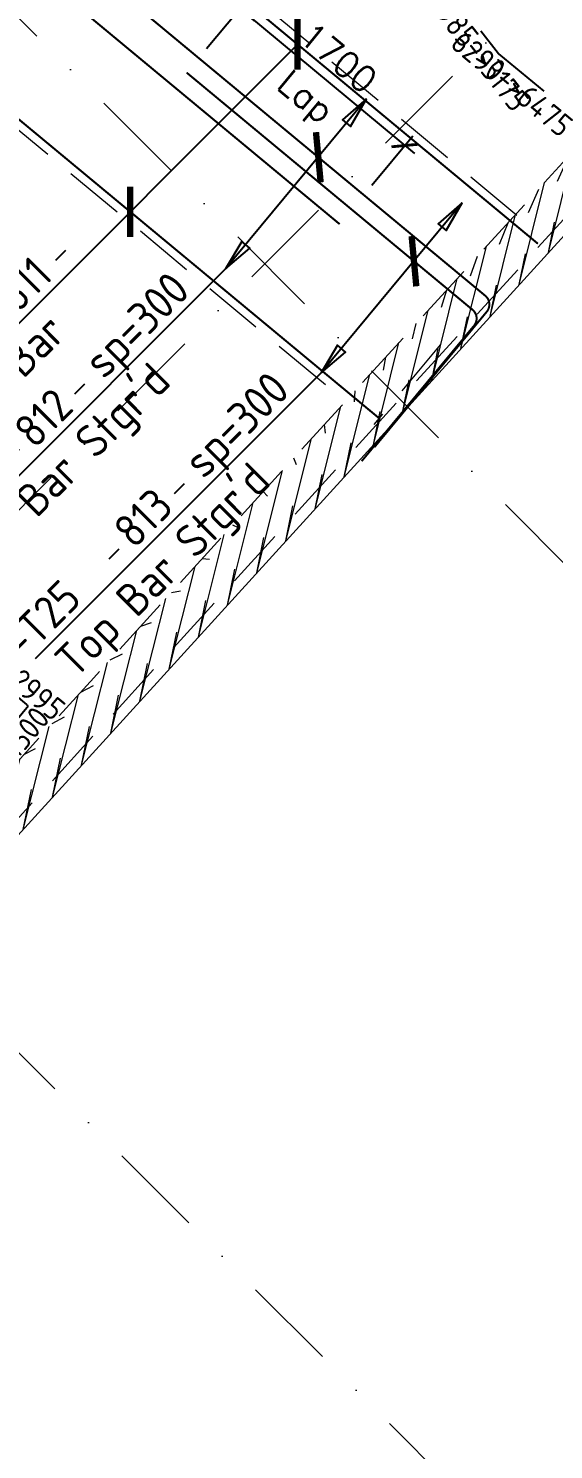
# Model space of a CAD drawing. Extents: x 660761725 to 1323371458, y 2734871439 to 5470067957.
# Drawn here: x 662076356 to 662080518, y 2735048931 to 2735060194 of the extents above; entities that cross this region are included whole.
import ezdxf
from ezdxf.enums import TextEntityAlignment as Align

# ---------------------------------------------------------------- set-up
doc = ezdxf.new("R2010")
doc.units = 0
for name, pattern in [('AXES', [1.95, 1.2, -0.25, 0.25, -0.25]), ('Hidden', [714.375, 476.25, -238.125]), ('sbp_axis_short', [10, 5, -2.5, 0, -2.5])]:
    doc.linetypes.add(name, pattern=pattern)
doc.layers.add('A-DETL', color=5, linetype='Continuous', lineweight=9, true_color=0x0000ff)
for name, color, linetype, lineweight in [('A-FLOR-PATT', 7, 'Continuous', 15), ('A-ROOF', 7, 'Continuous', 15), ('S-GRID', 7, 'Continuous', 9)]:
    doc.layers.add(name, color=color, linetype=linetype, lineweight=lineweight)
for name, color, linetype in [('S-AXIS', 20, 'AXES'), ('S-DIMI', 100, 'Continuous'), ('S-RBAR-T12', 151, 'Continuous'), ('S-RBAR-T25', 51, 'Continuous'), ('S-RDIMO', 8, 'Continuous'), ('S-RSYMB', 7, 'Continuous'), ('S-SIMPLETEXT', 7, 'Continuous')]:
    doc.layers.add(name, color=color, linetype=linetype)
doc.styles.add('ARMACAD', font='isocp.shx')
doc.styles.add('ROMANS', font='romans.shx')
doc.dimstyles.new('S-DIMI-100', dxfattribs={"dimscale": 100, "dimtxt": 2, "dimasz": 1.5, "dimexe": 1, "dimexo": 1, "dimgap": 1, "dimtad": 1, "dimdec": 0, "dimzin": 12, "dimdsep": 46, "dimtxsty": 'ROMANS', "dimblk": 'ARCHTICK', "dimcen": 0.09, "dimdle": 1, "dimclrd": 8, "dimclre": 8, "dimclrt": 4, "dimadec": 0, "dimazin": 3, "dimtfac": 1, "dimtdec": 0, "dimtix": 1, "dimtmove": 1, "dimatfit": 3, "dimtolj": 1, "dimtzin": 0, "dimarcsym": 0})
pattern_1 = [(74.99999999999999, (0, 0), (-153.3407249233896, 41.08752341002518), [])]

# ---------------------------------------------------------------- blocks, each defined once
blk = doc.blocks.new('I am… All Range.')
at = {"layer": 'S-GRID', "color": 8, "linetype": 'sbp_axis_short', "lineweight": 13, "ltscale": 150}
for p, q in [((662627061.1529542, 2734509978.252891), (662693164.7237693, 2734576081.823706)), ((662656650.5753036, 2734569695.938403), (662679193.2130787, 2734547153.300627)), ((662652549.4973798, 2734565594.860479), (662675093.4908426, 2734543051.956323))]:
    blk.add_line(p, q, dxfattribs=at)
blk = doc.blocks.new('I am… Atomic.')
at = {"layer": 'A-FLOR-PATT', "transparency": 33554600}
h = blk.add_hatch(dxfattribs=at)
h.set_pattern_fill('ANSI31', color=8, scale=50, angle=30, style=0)
h.set_pattern_definition(pattern_1)
edge = h.paths.add_edge_path()
edge.add_line((662389967.6433319, 2734579123.010657), (662390007.8012236, 2734579503.468677))
edge.add_line((662342114.705975, 2734544592.546931), (662390007.8012234, 2734579503.468677))
edge.add_line((662363195.8073889, 2734559608.047176), (662389967.7690635, 2734579123.040917))
edge.add_line((662362417.6524743, 2734559040.823584), (662363719.8899552, 2734559990.06879))
edge.add_line((662346720.4841449, 2734547598.623516), (662362783.6519626, 2734559307.613063))
edge.add_line((662345821.5310795, 2734546943.346041), (662347578.010761, 2734548223.703842))
edge.add_line((662342292.6126368, 2734544370.997322), (662346307.4227723, 2734547297.529027))
edge.add_line((662325865.2845687, 2734528370.671522), (662342114.6925843, 2734544592.5523))
edge.add_line((662340490.7204528, 2734542572.157625), (662342149.9785906, 2734544228.604904))
edge.add_line((662339422.0417168, 2734541505.28928), (662341320.3495216, 2734543400.381265))
edge.add_line((662336597.6306283, 2734538685.662872), (662340136.8031961, 2734542218.839921))
edge.add_line((662332705.8949801, 2734534800.520002), (662336243.7133716, 2734538332.345168))
edge.add_line((662332253.0745114, 2734534348.466631), (662332782.9359009, 2734534877.430412))
edge.add_line((662326312.3910785, 2734528417.846987), (662332351.9776915, 2734534447.202265))
edge.add_line((662325865.2845687, 2734528370.671522), (662326312.3910785, 2734528417.846987))
h = blk.add_hatch(dxfattribs=at)
h.set_pattern_fill('ANSI31', color=8, scale=50, angle=30, style=0)
h.set_pattern_definition(pattern_1)
edge = h.paths.add_edge_path()
edge.add_line((662389967.6433319, 2734579123.010657), (662390007.8012236, 2734579503.468677))
edge.add_line((662390178.8400514, 2734578972.951882), (662393574.2351673, 2734576558.543434))
edge.add_line((662390389.9110394, 2734578822.862847), (662389967.7690635, 2734579123.040917))
edge.add_line((662401600.1085552, 2734571260.373601), (662390007.8012234, 2734579503.468677))
edge.add_line((662401045.2346829, 2734570742.112331), (662400996.5411683, 2734571280.666277))
edge.add_line((662400996.5411683, 2734571280.666277), (662391834.41239, 2734577795.702194))
edge.add_line((662401631.7932035, 2734570909.939), (662401600.1085552, 2734571260.373601))
edge.add_line((662398386.0115408, 2734568087.393885), (662401045.2346829, 2734570742.112331))
edge.add_line((662378065.801715, 2734545768.423274), (662383150.2610395, 2734551353.010825))
edge.add_line((662383150.2610395, 2734551353.010825), (662388234.7203641, 2734556937.598375))
edge.add_line((662388234.7203641, 2734556937.598375), (662393319.1796887, 2734562522.185926))
edge.add_line((662393319.1796887, 2734562522.185926), (662398403.6390133, 2734568106.773477))
edge.add_line((662377177.0145457, 2734544792.211362), (662378389.7704264, 2734546124.258873))
edge.add_line((662345219.5168241, 2734509691.243385), (662350637.7770958, 2734515642.46591))
edge.add_line((662350637.7770958, 2734515642.46591), (662356056.0373675, 2734521593.688435))
edge.add_line((662356056.0373675, 2734521593.688435), (662361474.2976393, 2734527544.91096))
edge.add_line((662361474.2976393, 2734527544.91096), (662366892.5579109, 2734533496.133485))
edge.add_line((662366892.5579109, 2734533496.133485), (662372310.8181826, 2734539447.35601))
edge.add_line((662372310.8181826, 2734539447.35601), (662377729.0784543, 2734545398.578536))
edge.add_line((662345267.5598451, 2734509156.384884), (662400082.3408674, 2734569362.972085))
edge.add_line((662401418.6805061, 2734570690.601139), (662400941.3227103, 2734570214.051982))
edge.add_line((662400082.3408674, 2734569362.972085), (662401631.7932035, 2734570909.939))
h = blk.add_hatch(dxfattribs=at)
h.set_pattern_fill('ANSI31', color=8, scale=50, angle=30, style=0)
h.set_pattern_definition(pattern_1)
edge = h.paths.add_edge_path()
edge.add_line((662345468.2720397, 2734510142.524049), (662345661.1307589, 2734509588.669044))
edge.add_line((662345219.5168241, 2734509691.243385), (662350637.7770958, 2734515642.46591))
edge.add_line((662350637.7770958, 2734515642.46591), (662356056.0373675, 2734521593.688435))
edge.add_line((662356056.0373675, 2734521593.688435), (662361474.2976393, 2734527544.91096))
edge.add_line((662361474.2976393, 2734527544.91096), (662366892.5579109, 2734533496.133485))
edge.add_line((662366892.5579109, 2734533496.133485), (662372310.8181826, 2734539447.35601))
edge.add_line((662372310.8181826, 2734539447.35601), (662377729.0784543, 2734545398.578536))
edge.add_line((662345267.5598451, 2734509156.384884), (662400082.3408674, 2734569362.972085))
at = {"layer": 'A-DETL', "color": 8, "linetype": 'Hidden', "lineweight": 9}
blk.add_line((662399013.4511831, 2734568320.204953), (662345232.817815, 2734509249.488402), dxfattribs=at)
at = {"layer": 'A-DETL', "color": 8, "linetype": 'Hidden', "lineweight": 9, "flags": 128}
blk.add_lwpolyline([(662378065.801715, 2734545768.423274), (662383150.2610395, 2734551353.010825), (662388234.7203641, 2734556937.598375), (662393319.1796887, 2734562522.185926), (662398403.6390133, 2734568106.773477)], dxfattribs=at)
at = {"layer": 'A-ROOF', "color": 8, "lineweight": 13}
blk.add_line((662345267.5598451, 2734509156.384884), (662400082.3408674, 2734569362.972085), dxfattribs=at)
blk = doc.blocks.new('I am… Domination.')
at = {"layer": 'S-RDIMO', "color": 9, "linetype": 'Hidden', "lineweight": 9}
for p, q in [((662386503.502241, 2734555015.688388), (662381123.9015905, 2734559477.9141)), ((662380219.5175982, 2734557629.596065), (662385106.8360206, 2734553575.704457)), ((662385893.9847026, 2734553991.782862), (662385368.6946951, 2734553358.500135))]:
    blk.add_line(p, q, dxfattribs=at)
blk = doc.blocks.new('_ARCHTICK')
at = {"color": 0, "linetype": 'ByBlock', "const_width": 0.15}
blk.add_lwpolyline([(-0.5, -0.5), (0.5, 0.5)], dxfattribs=at)
blk = doc.blocks.new('*D795')
at = {"layer": 'S-DIMI', "color": 8, "lineweight": -2, "transparency": 16777216}
for p, q in [((662077306.1406698, 2735060417.552879), (662077632.5846052, 2735060811.109373)), ((662077568.7417467, 2735060734.141266), (662077453.289587, 2735060829.905554)), ((662077568.7417467, 2735060734.141266), (662078030.5501732, 2735060351.084291)), ((662077768.3154148, 2735060034.937532), (662078094.3930317, 2735060428.052397)), ((662078030.5501732, 2735060351.084291), (662078146.0023328, 2735060255.320003))]:
    blk.add_line(p, q, dxfattribs=at)
at = {"layer": 'S-DIMI', "color": 8, "lineweight": -2, "transparency": 16777216, "xscale": 150, "yscale": 150, "zscale": 150}
for p, rotation in [((662077568.7417467, 2735060734.141266), 320.3252573423375), ((662078030.5501732, 2735060351.084291), 140.3252573423375)]:
    blk.add_blockref('_ARCHTICK', p, dxfattribs=dict(at, rotation=rotation))
at = {"layer": 'S-DIMI', "color": 4, "transparency": 16777216, "insert": (662077927.331677, 2735060696.548991), "char_height": 200, "attachment_point": 5, "rotation": 320.3252573423375, "style": 'ROMANS'}
blk.add_mtext('\\A1;600', dxfattribs=at)
blk = doc.blocks.new('*D796')
at = {"layer": 'S-DIMI', "color": 8, "lineweight": -2, "transparency": 16777216}
for p, q in [((662077768.3154156, 2735060034.937531), (662078094.3930371, 2735060428.052401)), ((662077953.582072, 2735060414.927153), (662079415.9754955, 2735059201.913337)), ((662079077.8105276, 2735058950.860712), (662079402.8502476, 2735059342.724302))]:
    blk.add_line(p, q, dxfattribs=at)
at = {"layer": 'S-DIMI', "color": 8, "lineweight": -2, "transparency": 16777216, "xscale": 150, "yscale": 150, "zscale": 150}
for p, rotation in [((662078030.5501785, 2735060351.084294), 140.3252573423375), ((662079339.0073891, 2735059265.756195), 320.3252573423375)]:
    blk.add_blockref('_ARCHTICK', p, dxfattribs=dict(at, rotation=rotation))
at = {"layer": 'S-DIMI', "color": 4, "transparency": 16777216, "char_height": 200, "attachment_point": 5, "rotation": 320.3252573423375, "style": 'ROMANS'}
for s, insert in [('\\A1;1700', (662078812.4645007, 2735059962.356457)), ('\\A1;Lap', (662078535.8121135, 2735059628.827997))]:
    blk.add_mtext(s, dxfattribs=dict(at, insert=insert))
blk = doc.blocks.new('cadf_04')
at = {"color": 8, "const_width": 0.5000000000000002}
blk.add_lwpolyline([(1.414213560521603, 1.414213564246893), (-1.414213556796312, -1.414213556796312)], dxfattribs=at)
blk = doc.blocks.new('cadf_10')
at = {"color": 1}
for p, q in [((-4.158496580606208, 1.201089783226742), (-5.644468778018359, 1.201089783226742)), ((4.158496580606207, 1.201089783226742), (5.644468778018359, 1.201089783226742))]:
    blk.add_line(p, q, dxfattribs=at)
at = {"style": 'ARMACAD'}
for tag, p in [('$COM1', (-10.93526643674234, 2.542619974829577)), ('$COM2', (-9.757982686735758, -5.302973364669228))]:
    blk.add_attdef(tag, text='', height=3.5, dxfattribs=at).set_placement(p, align=Align.BOTTOM_RIGHT)
at = {"color": 1, "style": 'ARMACAD'}
blk.add_attdef('$NUM', text='', height=3.5, dxfattribs=at).set_placement((0, 0), align=Align.CENTER)
blk = doc.blocks.new('CADF_02')
at = {"color": 0}
blk.add_lwpolyline([(0, 0), (2.5, -0.4166666679084301), (2.5, 0.4166666679084301)], close=True, dxfattribs=at)
blk = doc.blocks.new('*U909', base_point=(662076505.623441, 2735055398.240501))
at = {"layer": 'S-RSYMB'}
blk.add_lwpolyline([(662076505.623441, 2735055735.616634), (662076998.4334629, 2735055326.844707, -0.4142135623730951), (662077001.0434656, 2735055298.843938), (662076803.6461663, 2735055060.864368)], format="xyb", dxfattribs=at)
at = {"layer": 'S-RSYMB', "style": 'ARMACAD'}
for tag, rotation, p in [('D0', 320.3252567850065, (662076825.4477402, 2735055619.743993)), ('D1', 50.32525678823846, (662076990.8581376, 2735055106.434865))]:
    blk.add_attdef(tag, text='', height=180, rotation=rotation, dxfattribs=at).set_placement(p, align=Align.MIDDLE_CENTER)
blk = doc.blocks.new('*U979', base_point=(662080589.5353992, 2735059660.61639))
at = {"layer": 'S-RSYMB'}
blk.add_lwpolyline([(662080589.5353992, 2735059899.399126), (662080730.0676312, 2735059720.192358, 0.05337939516647282), (662080731.0275563, 2735059719.205735), (662081089.5353992, 2735059421.833654)], format="xyb", dxfattribs=at)
at = {"layer": 'S-RSYMB', "style": 'ARMACAD'}
for tag, rotation, p in [('D0', 308.103202676049, (662080569.3079543, 2735059738.831558)), ('D1', 320.3252567840887, (662080836.8621895, 2735059482.006373))]:
    blk.add_attdef(tag, text='', height=180, rotation=rotation, dxfattribs=at).set_placement(p, align=Align.MIDDLE_CENTER)

msp = doc.modelspace()

# ---------------------------------------------------------------- linework, layer by layer
at = {"layer": 'S-RBAR-T12', "const_width": 16}
for points in [[(662074710.0876703, 2735063202.269671), (662080394.1824654, 2735058487.474728)], [(662073451.1736995, 2735061819.523771), (662079135.2684947, 2735057104.728827)]]:
    msp.add_lwpolyline(points, dxfattribs=at)
at = {"layer": 'S-RBAR-T25', "linetype": 'Hidden', "const_width": 16}
for points in [[(662072031.109292, 2735065118.921329), (662073915.8306406, 2735062715.523777, 0.05337938333327503), (662073929.1559968, 2735062701.82782), (662078822.6598903, 2735058642.805106)], [(662075935.2420352, 2735061427.608155), (662079976.8790507, 2735058075.184936, -0.4142135623730951), (662079988.6589592, 2735057948.807095), (662079097.7318538, 2735056874.717181)], [(662077609.8553935, 2735059843.677974), (662079875.7885288, 2735057964.150736, -0.4142135623730951), (662079887.5684372, 2735057837.772895), (662078996.6413319, 2735056763.682981)]]:
    msp.add_lwpolyline(points, format="xyb", dxfattribs=at)
at = {"layer": 'S-RDIMO'}
for p, q in [((662078489.4140512, 2735060067.425945), (662075510.9482639, 2735057088.971041)), ((662079036.523047, 2735059634.727234), (662077918.9537632, 2735058287.400532)), ((662079794.6750224, 2735058810.975766), (662078677.105758, 2735057463.649059)), ((662077918.9537632, 2735058287.400532), (662075619.6391083, 2735055988.09428)), ((662078677.1057577, 2735057463.649059), (662076410.5894572, 2735055197.141041))]:
    msp.add_line(p, q, dxfattribs=at)

# ---------------------------------------------------------------- block references
at = {"layer": 'S-AXIS'}
for name, p in [('I am… All Range.', (-593486.1820166111, 503695.4297404289)), ('I am… Atomic.', (-306275.5624856949, 503695.4297404289)), ('I am… Domination.', (-306275.5624856949, 503695.4297404289))]:
    msp.add_blockref(name, p, dxfattribs=at)
at = {"layer": 'S-RDIMO', "xscale": 100, "yscale": 100, "zscale": 100}
for name, p, rotation in [('cadf_04', (662078489.4140514, 2735060067.425944), 224.9998953143215), ('CADF_02', (662079036.523047, 2735059634.727234), 230.3252562078773), ('cadf_04', (662078653.4658861, 2735059172.918603), 230.3252562028374), ('cadf_04', (662077162.8101639, 2735058740.826904), 224.9998953143215), ('CADF_02', (662079794.6750221, 2735058810.975766), 230.3252567900768), ('cadf_04', (662079411.6178659, 2735058349.16713), 230.3252567891701), ('CADF_02', (662077918.9537632, 2735058287.400532), 50.32525620787732), ('CADF_02', (662078677.105758, 2735057463.649059), 50.32525679307997)]:
    msp.add_blockref(name, p, dxfattribs=dict(at, rotation=rotation))
at = {"layer": 'S-RSYMB'}
for name, p, values in [('*U979', (662079940.7896823, 2735059935.066227, 1e-08), {'D0': '2985->3175', 'D1': '6290->6475'}), ('*U909', (662075848.1855723, 2735054907.714432, -1e-08), {'D0': '3075->2995', 'D1': '1500'})]:
    msp.add_blockref(name, p, dxfattribs=at).add_auto_attribs(values)
at = {"layer": 'S-SIMPLETEXT'}
ref = msp.add_blockref('cadf_10', (662076415.8450849, 2735058073.413923), dxfattribs=dict(at, xscale=74.99999998096037, yscale=75, zscale=75, rotation=44.99989529268763))
ref.add_attrib('$NUM', '811', dxfattribs={"color": 1, "height": 262.5, "rotation": 44.9998953570815, "style": 'ARMACAD', "flags": 2}).set_placement((662076415.8450849, 2735058073.413923), align=Align.CENTER)
ref.add_attrib('$COM1', '2-T12         ', dxfattribs={"height": 262.5, "rotation": 44.9998953570815, "style": 'ARMACAD', "flags": 2}).set_placement((662076769.2460082, 2735058426.813553), align=Align.RIGHT)
ref = msp.add_blockref('cadf_10', (662076566.3236244, 2735057014.324704), dxfattribs=dict(at, xscale=74.99999998096037, yscale=75, zscale=75, rotation=44.99989529268763))
ref.add_attrib('$NUM', '812', dxfattribs={"color": 1, "height": 262.5, "rotation": 44.9998953570815, "style": 'ARMACAD', "flags": 2}).set_placement((662076566.3236244, 2735057014.324704), align=Align.CENTER)
ref.add_attrib('$COM1', '7-T25         sp=300', dxfattribs={"height": 262.5, "rotation": 44.9998953570815, "style": 'ARMACAD', "flags": 2}).set_placement((662077651.9184881, 2735058099.915601), align=Align.RIGHT)
ref = msp.add_blockref('cadf_10', (662077357.2739732, 2735056223.371465), dxfattribs=dict(at, xscale=74.99999998096037, yscale=75, zscale=75, rotation=44.99989529268763))
ref.add_attrib('$NUM', '813', dxfattribs={"color": 1, "height": 262.5, "rotation": 44.9998953570815, "style": 'ARMACAD', "flags": 2}).set_placement((662077357.2739732, 2735056223.371465), align=Align.CENTER)
ref.add_attrib('$COM1', '7-T25         sp=300', dxfattribs={"height": 262.5, "rotation": 44.9998953570815, "style": 'ARMACAD', "flags": 2}).set_placement((662078442.8688369, 2735057308.962362), align=Align.RIGHT)

# ---------------------------------------------------------------- texts
at = {"layer": 'S-SIMPLETEXT', "style": 'ARMACAD'}
for s, height, rotation, p in [('Side Bar', 262.4999999999999, 44.83204304518112, (662076674.0550112, 2735057768.660607)), ("Top Bar Stgr'd", 262.5, 44.83403773380292, (662077499.7216746, 2735057380.05857)), ("Top Bar Stgr'd", 262.5, 44.83403773380292, (662078290.6720234, 2735056589.105331))]:
    msp.add_text(s, height=height, rotation=rotation, dxfattribs=at).set_placement(p, align=Align.RIGHT)

# ---------------------------------------------------------------- dimensions: what is measured, and where the dimension line sits
at = {"layer": 'S-DIMI'}
dim = msp.add_linear_dim(base=(662078030.5501732, 2735060351.084291), p1=(662077242.2978112, 2735060340.584773), p2=(662077704.4725561, 2735059957.969426), angle=320.3252573423375, dimstyle='S-DIMI-100', override={"dimzin": 0}, dxfattribs=at)
dim.commit()
dim.dimension.update_dxf_attribs({"geometry": '*D795', "text_midpoint": (662077927.331677, 2735060696.548991)})
dim = msp.add_linear_dim(base=(662079339.0073886, 2735059265.756195), p1=(662077704.4725566, 2735059957.969424), p2=(662079013.9676684, 2735058873.892605), angle=320.3252573423375, text='<>\\XLap', dimstyle='S-DIMI-100', override={"dimzin": 0}, dxfattribs=at)
dim.commit()
dim.dimension.update_dxf_attribs({"geometry": '*D796', "text_midpoint": (662078684.7787836, 2735059808.420245)})

doc.saveas('drawing.dxf')
